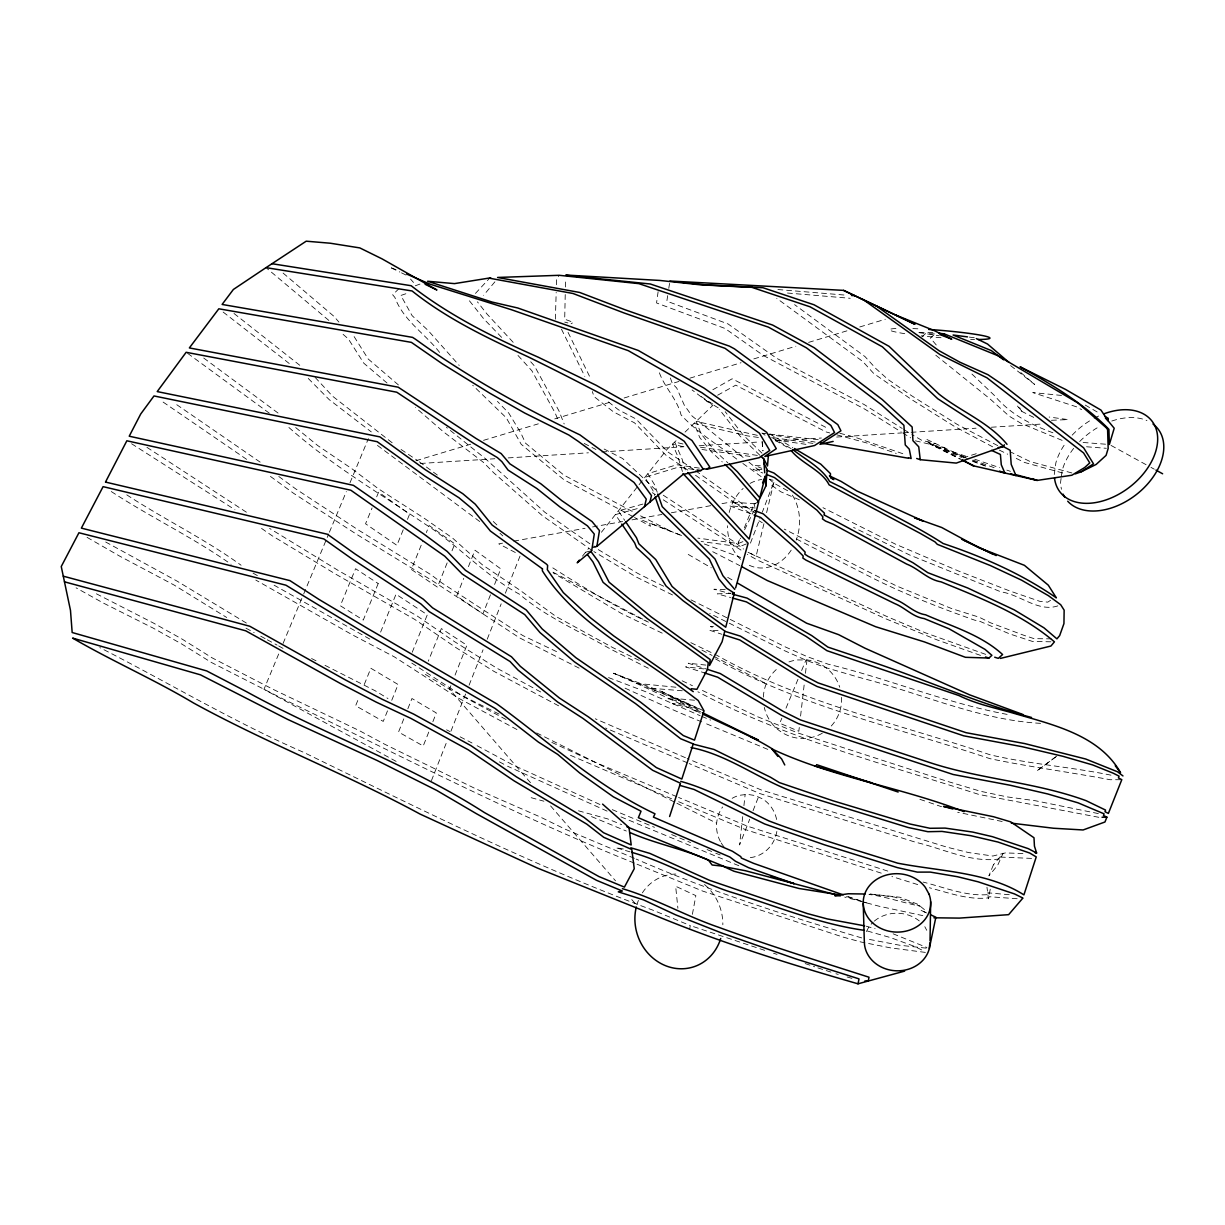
<?xml version="1.0" encoding="UTF-8"?>
<svg xmlns="http://www.w3.org/2000/svg" width="1225" height="1225" viewBox="0 0 1225 1225"><rect width="100%" height="100%" fill="white"/><g stroke="black" fill="none" stroke-linecap="round" stroke-linejoin="round"><path stroke-width="0.75" stroke-dasharray="5 3.75" d="M565.23 294.551L564.694 319.174L573.346 322.389L571.11 323.752M565.383 286.987L565.552 279.407M555.369 319.158L556.181 292.392M556.41 284.751L556.594 279.009L559.212 275.303M742.702 816.631L739.578 844.974L749.7 819.219M743.927 805.637L745.137 794.627M799.282 727.466L798.838 731.264L779.743 723.24L781.826 718.218M800.583 716.074L804.442 682.386M805.468 673.291L806.999 659.969M1061.095 478.454L1060.605 482.114A57.851 38.71 -37.5 0 0 1061.478 489.28M1061.34 476.617L1062.167 470.507A57.851 38.71 -37.5 0 1 1073.697 448.319M1054.266 474.504L1055.858 462.866A58.065 38.664 -37.6 0 1 1065.321 443.496M658.116 291.703L656.554 302.958L725.001 328.453L763.451 355.541L865.095 409.303L901.156 431.935M667.671 295.654L666.844 301.151L728.033 323.936L776.482 358.19L864.146 404.526L902.182 428.459M668.789 288.334L669.631 282.837M689.553 929.576L690.288 925.579L653.201 910.282C532.982 865.922 418.521 808.224 303.509 752.288C233.363 721.755 167.84 682.325 99.822 647.612M692.385 914.34L695.861 895.628L675.649 886.257L677.9 908.292M990.244 889.228L988.437 898.844L986.967 887.252M763.925 523.703L756.07 556.288L747.158 551.725M766.605 512.617L774.169 481.226L762.302 512.188M750.45 543.134L760.327 517.348M753.053 810.674L758.428 797.031M431.445 780.631L446.788 741.737M450.968 731.126L465.607 694.008M469.098 685.173L483.048 649.801M487.228 639.205L501.178 603.848M505.358 593.237L520.013 556.104M428.75 732.091L423.222 745.994L398.538 732.029L404.173 717.911M432.884 721.663L436.33 712.965L411.952 698.51L407.711 709.091M450.861 685.678L449.468 689.2L530.609 782.852M455.042 675.128L466.893 645.238L441.352 628.578L428.291 661.209M490.475 594.814L482.926 613.878L456.695 595.993L463.724 578.384M494.594 584.432L500.765 568.844L474.978 550.224L467.95 567.833M387.498 710.852L383.257 721.403L355.633 705.753L359.093 697.224M391.74 700.317L398.094 684.499L370.853 668.253L363.947 685.296M447.14 562.903L437.402 587.127L411.355 569.457L422.763 541.343M452.01 550.806L454.797 543.885L429.179 525.525L426.331 532.553M412.228 652.267L427.311 614.751L396.012 594.232L380.47 632.452M739.471 539.812L738.093 543.226L740.528 538.188M744.325 527.853L754.018 503.965L757.142 502.556M403.224 529.782L396.885 545.339L365.54 523.779L372.078 507.946M407.466 519.415L409.579 514.24L378.617 492.113L376.442 497.396M278.672 654.028L263.972 689.338L396.272 761.46M283.082 643.431L302.927 595.763M303.678 594.003L328.667 533.978M329.403 532.217L346.323 491.608M349.998 482.788L368.373 438.642M786.006 708.173L798.026 679.201M801.625 670.55L806.004 659.969M744.601 529.797L753.574 511.33M494.9 281.827L483.584 295.302M582.457 556.181L588.612 548.417M601.414 532.263L637.949 486.126M639.098 484.671L667.058 449.376L677.287 439.53M475.453 293.403L489.571 278.228M399.028 288.579L392.674 294.781L394.863 297.384C403.454 320.782 425.014 333.43 439.622 352.463M685.051 432.088L712.613 405.582L692.079 389.948M921.889 336.906L925.503 333.644L936.099 333.92M933.879 334.946L930.388 338.054L938.488 347.609M1056.762 756.116L1036.595 771.153L1058.293 754.968M1050.56 600.327L1047.743 602.133L1039.826 601.337L1009.446 590.848L958.884 571.172L895.628 544.237L822.986 507.701M712.858 389.734L732.167 378.785L827.579 428.26M717.651 395.216L735.72 385.155L826.048 431.92L829.708 432.915M1057.803 605.885C1038.356 612.469 1020.103 594.569 1000.947 591.859L909.777 555.048L853.595 527.439M742.917 541.634L738.216 543.532L697.852 538.112M746.393 543.915L739.456 546.702L701.129 541.496M415.29 285.792L420.573 283.848M963.126 457.844L978.79 452.898M415.964 460.707L470.752 444.2M483.538 440.342L538.326 423.835M554.772 418.889L609.56 402.367M624.168 397.972L678.956 381.45M689.92 378.158L741.048 362.738M753.834 358.894L795.837 346.231M808.623 342.387L846.98 330.827M859.766 326.968L885.323 319.266M642.895 504.072L618.334 510.886L624.735 520.38M637.214 508.635L615.379 514.622L620.738 522.493M585.627 552.184L590.174 551.097M405.858 293.755L400.835 295.455L412.105 315.667L427.801 330.137L459.207 365.417M502.526 543.165L498.774 543.839L517.394 553.577M513.78 541.144L585.06 528.297M592.563 526.949L622.576 521.544M631.962 519.859L661.975 514.454M671.346 512.77L710.745 505.665M722 503.643L733.254 501.622M870.684 894.112L868.923 894.418C886.349 896.777 902.947 902.856 920.052 906.102L894.495 897.052L870.684 894.112L899.931 897.251L917.801 904.264L926.942 911.66M420.374 463.479L494.839 458.747M508.207 457.905L588.413 452.806M601.781 451.964L683.887 446.742M699.169 445.778L760.266 441.903M775.548 440.923L821.378 438.014M836.66 437.049L901.585 432.93M903.483 432.808L909.21 432.44M911.124 432.318L976.049 428.199M991.331 427.234L1040.974 424.08M730.942 593.206L717.314 593.88L730.575 597.509M1051.448 420.298L1068.016 419.593L1049.182 417.036M713.455 626.48L710.454 626.587L715.859 628.364M1120.569 779.712L1110.11 779.728C1069.762 772.087 1029.873 767.018 989.815 758.627C897.404 727.528 800.614 706.733 714.879 658.56M1051.479 638.868L1034.038 638.638L1024.284 635.453L990.259 622.698L979.143 617.186L951.84 608.657L896.424 585.918L784.26 529.108M1050.928 641.808L1032.507 641.456L1009.691 633.922L979.234 621.075L974.656 620.156C940.08 607.968 905.734 594.538 872.889 578.185L794.596 538.097M919.133 332.419L933.159 332.679M1031.588 858.403L999.677 857.041L1000.626 858.756C971.854 863.457 943.663 848.772 916.116 842.402L759.791 793.54L689.185 763.558M1022.936 853.519L1005.357 852.922L992.878 856.03L968.562 852.554L946.956 847.164L761.2 789.941L687.164 758.459M725.2 589.516L713.899 589.24L730.513 593.635M760.281 465.76L754.876 465.607L761.797 468.317M761.843 469.451L752.916 469.19L762.869 473.049M1009.293 894.709L987.733 892.811L989.264 894.495C966.678 896.792 944.689 887.405 923.068 882.077M1040.576 723.347C978.974 719.948 921.69 693.58 862.645 678.374L825.328 667.518L805.928 660.153L784.214 650.552L709.75 613.48M1017.163 898.737L989.371 896.731L988.621 897.848C968.562 900.268 948.625 892.734 929.377 887.757M718.049 630.615L709.627 630.247L721.785 634.244M1105.547 444.2L1080.971 442.317M1086.544 446.773L1106.343 448.304M682.294 690.778L649.357 688.128L678.635 699.291L668.161 698.786L678.696 701.374L700.608 711.832M777.906 289.544L846.291 295.194M787.476 293.035L850.211 298.288M694.544 700.225L674.209 698.48L690.165 704.574L672.295 703.64L690.18 708.05L701.665 713.517M926.253 948.15L899.625 945.225L867.269 939.008M925.38 952.407L890.514 947.874L860.945 941.994L842.938 937.048L702.859 891.142L636.051 863.809M704.007 710.913L662.174 691.757L613.664 673.26L636.25 683.305L676.062 687.24M1061.539 395.445L1032.813 392.582L1076.652 406.868L1081.629 409.655M755.258 503.797L731.983 502.127L752.793 509.937M818.269 439.729L762.547 433.298L815.161 442.072M755.197 507.977L729.533 505.803L752.456 514.408M705.86 665.083L688.266 663.215L707.943 669.524M704.023 668.927L685.648 666.859L704.452 672.893M1098.794 817.305L979.066 794.504C884.22 763.742 786.435 738.951 697.882 691.773M969.312 337.105L974.717 337.794M623.341 848.986L615.899 847.715L629.987 851.834M812.925 443.373L768.519 436.973M805.928 444.338L775.088 439.913M757.356 455.409L698.143 446.865M701.94 449.483L749.93 456.389M757.341 435.35L696.183 421.385L701.175 433.987L714.328 450.233L727.864 462.866M758.428 437.478L747.327 435.87L694.085 423.391L699.735 437.539L711.373 451.826L722.26 461.947M1007.118 714.389C946.159 703.119 888.477 678.711 828.284 664.226L807.367 656.707L785.638 647.076L690.762 599.745M699.322 468.118L676.812 464.734L647.811 473.677L654.732 485.023L657.228 492.251M693.35 469.42L678.359 467.154L644.871 477.382L652.879 490.383L654.625 495.39M919.01 332.633L939.162 335.772M1110.968 775.165C1070.558 766.896 1030.286 764.155 990.229 754.83C898.262 723.607 801.701 703.288 716.395 655.053M1098.35 813.584L1035.385 800.752L1007.149 796.893L980.658 791.304L946.711 781.152L798.088 733.025L757.708 716.778L699.322 688.986M1002.173 821.5L957.674 812.252M922.808 915.626L878.983 906.194L844.714 897.083M682.983 444.001L674.715 442.026L682.187 459.329L685.342 469.91M683.06 446.681L672.494 444.154L677.869 456.481L683.045 473.585M564.756 322.114L567.925 322.941M1071.86 472.957L1030.164 461.565L1011.36 452.331M839.814 433.237L856.413 437.738L904.326 454.215M837.027 434.89L866.305 442.837L896.241 453.449M861.68 937.906C785.286 915.397 709.198 891.019 636.158 859.077M1062.657 472.988L1024.467 462.438L1014.407 457.492M531.175 797.689L543.915 801.211M578.491 810.812L607.615 818.882L621.657 824.639M917.724 884.588L891.923 876.533M866.274 926.207L875.109 928.703M867.453 931.031L890.315 937.538L914.463 946.374L923.543 950.845M847.118 976.968L852.432 978.515M835.94 973.737L838.237 974.396M985.681 654.364L925.396 632.82L887.329 616.711L747.327 551.97M980.49 655.39L936.803 639.802L885.185 618.548L757.953 560.346L747.342 554.42M887.803 871.082L747.02 826.033L678.558 797.429M846.536 896.532L866.351 902.84L846.797 896.118M881.25 873.134L745.596 829.662L676.552 800.859M817.887 967.903L833.306 972.864M764.676 950.34L690.288 925.579M773.511 953.218L777.033 954.367M919.914 799.343L927.172 801.778M965.759 456.19L930.035 444.062L926.682 439.407L967.306 458.563M974.687 459.207L999.692 467.69M1006.843 470.124L1010.411 471.334M915.427 440.832L943.204 447.401L945.409 448.243L942.638 449.743L944.031 451.06L961.931 457.522M805.177 963.57L814.717 966.816M928.963 802.39L941.52 806.693M965.79 457.446L933.542 445.823L932.7 444.553L935.211 443.435L921.966 440.433L911.905 434.538M972.956 460.033L996.231 468.44M972.665 461.396L988.774 467.215M704.314 543.977L740.681 557.452M893.132 933.817L926.912 947.507M608.565 677.593L645.299 691.574L700.087 715.691M625.072 688.159C650.444 699.735 675.878 711.557 701.91 721.923M738.798 865.707L619.467 816.279M681.544 535.509L649.434 522.937L650.49 526.245L634.535 517.486M642.558 520.334L680.487 535.141M715.752 853.228L720.193 854.943M965.3 457.966L930.035 444.062L960.492 459.298M972.359 460.738L988.238 467.001M767.769 749.378L703.64 722.643M1052.918 432.777C1030.975 424.708 1010.12 414.127 994.685 395.736L970.935 373.089M1062.136 440.372L1021.175 423.421L1009.201 416.163L990.305 399.151L934.583 354.239M391.418 267.862L396.487 269.913M591.491 816.585L626.327 831.04M613.664 673.26L700.501 709.443M634.397 858.342L565.537 829.34L539.934 816.83L475.07 788.487L384.65 744.218L359.614 730.774L272.899 689.246L212.185 657.886L182.28 639.205L153.692 623.188L94.539 592.854M634.32 863.089C514.362 814.947 399.672 755.289 283.404 699.138L211.466 662.495L181.805 644.044L153.232 628.134L103.237 602.991L76.088 587.832M701.833 716.426L710.638 720.101M676.812 796.694L591.384 760.694L550.408 741.768M599.944 804.488L513.336 765.166L475.331 744.769M612.27 809.648L654.487 827.334M607.11 811.118L507.563 766.222M671.545 798.761L567.252 753.942M707.07 849.568L712.292 851.758M687.424 762.823L605.518 728.002M671.668 834.592L690.563 842.57M685.418 757.708L595.289 718.799M787.69 490.766L773.511 482.926L769.315 479.097M799.389 499.815L780.815 491.776L768.978 483.446M925.671 912.502L920.572 910.144L926.575 912.916M636.25 683.305L700.332 713.226M639.22 660.382L612.714 647.566L556.181 616.604L519.477 589.883L482.282 564.74L452.592 538.081L424.6 518.497L378.265 488.698L352.08 468.869L317.78 445.594L295.669 427.556M682.157 680.809L692.462 685.724M391.418 267.984L399.84 272.057M401.524 272.869L406.577 275.319M648.408 622.147C614.2 606.36 582.043 586.515 550.331 566.302M690.839 642.666L714.68 654.211M662.22 633.157L621.458 613.495L553.348 572.994M648.331 668.237L610.402 649.005C579.685 631.227 546.718 617.584 519.553 594.263C484.671 575.352 458.472 545.324 425.259 524.193C378.418 492.618 328.958 463.479 286.849 425.657M997.686 445.609L957.184 424.386L911.354 395.568L887.88 379.352L875.89 368.587L865.034 356.628L794.581 304.642M992.618 446.803L954.413 426.392L912.089 399.871L873.915 373.686L862.783 361.498L776.727 298.349M999.324 450.096L1007.716 454.215M672.525 594.952L636.28 577.036L593.865 551.572M662.174 691.757L701.205 711.174M663.659 586.224L637.75 573.392L598.152 549.52L593.957 545.937M499.05 714.068L449.468 689.2L423.483 673.245M536.673 732.933L675.205 802.406M676.904 803.263L716.242 822.986M516.95 729.549L457.568 697.653L394.266 656.814L352.065 634.673L255.826 580.083M1033.701 417.388L1021.987 411.478L1017.424 406.042M579.103 668.13L519.507 637.827L431.858 580.405L356.444 534.192L293.556 493.277L268.443 474.963M506.093 719.534L463.969 696.948L408.92 661.224M556.563 651.623L522.707 635.484L441.934 582.993L431.2 574.847L358.435 530.058L295.761 488.943L277.861 475.805M311.563 658.529L316.601 661.087M325.008 665.343L375.462 690.915L387.973 698.556M640.568 515.847L671.713 531.711M584.157 443.435L595.962 449.498M604.139 449.039L622.606 458.517L656.906 491.026M712.72 551.709L739.854 565.659M446.574 729.809L449.958 731.555M460.141 736.837L472.023 742.993M927.968 442.103L960.323 458.946M558.615 705.814L493.966 671.377L456.68 648.086L414.846 619.482L335.328 573.928L272.011 535.692L259.777 527.179M552.95 572.182L646.065 620.891M701.94 650.123L712.093 655.436M713.777 656.324L766.268 683.78M369.766 639.067L274.124 585.198M499.417 761.873L505.94 765.349M632.177 511.346L563.745 475.009L525.525 443.174L520.947 433.191L508.804 413.162L497.427 401.387M589.883 543.778L544.895 512.295L484.978 458.334L446.405 427.311M540.684 691.957L496.538 668.008L454 641.303L416.883 615.777L337.518 570.038L269.592 528.388M245.98 628.18L254.172 632.636M260.726 636.204L265.641 638.883M267.28 639.772L277.11 645.116M712.827 404.097L699.552 395.522M718.202 407.848L705.585 400.238M246.363 623.05L177.074 581.125L105.702 542.017M278.657 645.958L283.281 648.515M1111.014 445.41L1149.31 466.465M1150.979 467.368L1154.302 469.206M632.927 516.582L563.99 479.787L521.192 444.277L506.277 417.802L472.728 385.293M87.052 537.346L119.438 555.997L174.134 585.075L226.702 617.492M253.024 573.101L257.893 575.888M1085.243 405.077L1100.035 413.606M771.75 437.447L791.09 448.595M775.333 440.403L786.925 447.079M688.236 554.42L711.25 567.803M727.696 577.358L734.28 581.171M769.805 433.941L792.82 447.584M759.01 520.793L762.287 522.738M111.261 491.531C150.399 517.18 192.876 537.346 231.142 564.327M592.272 550.607L542.415 515.725L493.828 472.881L483.37 462.315L443.128 431.567L415.581 407.588M126.757 494.839C164.211 519.415 204.789 538.893 241.095 565.246M903.805 429.47L910.282 433.528M902.748 432.915L910.665 437.861M131.58 443.741L234.924 509.722M146.923 447.355L246.975 512.571M652.358 492.664L655.482 494.716M663.292 499.831L742.871 551.311M246.623 459.344L160.261 400.116M663.246 495.191L734.495 541.986L743.544 549.045M260.159 462.131L174.44 403.102M401.08 449.483L417.832 460.722M687.807 470.094L666.17 455.455L634.55 422.87L613.434 411.83L594.064 396.594L592.318 391.556M695.54 475.315L751.293 514.224M694.008 469.68L667.548 451.734L635.882 418.904L618.349 409.717L605.64 399.687M695.57 470.737L755.304 513.076M761.904 433.022L765.058 435.181M278.044 413.039L203.718 358.052M187.624 353.336L269.99 413.667M736.761 459.099C717.942 444.874 696.918 432.379 681.054 414.877C676.721 397.696 663.169 386.457 658.468 369.889M742.855 463.479L762.685 477.704M308.241 378.448L329.158 399.595L371.282 431.889M419.333 461.825L437.325 475.024M377.453 445.41L479.695 521.528M223.149 312.053L290.126 364.192M233.99 313.462L300.447 365.816M1010.579 365.601L1034.635 384.436L1020.364 372.186M392.168 442.761L332.434 396.088L314.626 376.825M743.131 457.461L692.11 416.041L684.331 405.23L676.751 388.095L672.311 383.41L669.968 376.887M748.965 462.192L762.072 472.835M328.836 320.414L266.499 268.045M283.097 273.068L333.95 316.341L338.942 322.114M387.008 382.996L363.856 363.258L348.405 339.003L341.285 332.771M398.401 384.926L368.189 358.986L353.03 334.869M500.014 533.273L502.755 535.876M493.262 521.482L497.335 525.372M759.806 455.21L740.145 436.222L719.351 409.349M761.965 453.158L742.932 434.722L725.215 411.692M501.607 337.365L483.691 318.76L469.037 300.309M517.991 355.449L531.864 370.746L555.247 413.177L558.784 421.905M513.168 342.311L487.06 314.09L477.398 301.825M530.701 361.788L534.468 365.969L559.013 410.987L564.174 423.957M410.543 279.086L413.499 282.454M550.592 805.912L615.517 880.821M631.748 899.563L636.74 905.321A47.775 43.549 71.6 0 1 638.424 900.421M1018.832 407.328L1021.987 411.462L1020.486 408.124M924.814 926.697L926.743 930.296M561.479 329.188L584.815 376.381M568.063 332.373L591.032 379.367M754.018 503.965L754.799 506.629M762.18 441.612L763.007 450.8M762.103 441.674L762.884 450.892M822.297 733.208A39.506 39.078 66.1 0 1 764.293 707.422M763.359 697.147A39.506 39.078 66.1 0 1 778.549 667.64M788.961 661.929A39.506 39.078 66.1 0 1 797.23 659.938L807.428 659.969A39.506 39.078 66.1 0 1 839.737 687.24M841.575 697.362A39.506 39.078 66.1 0 1 830.366 726.946M724.097 847.011A31.743 30.38 89 0 1 721.219 842.984M720.407 841.56A31.743 30.38 89 0 1 722.628 806.969M732.167 798.317A31.743 30.38 89 0 1 739.548 795.285L747.418 794.351L755.243 795.576L762.501 798.884A31.743 30.38 89 0 1 776.972 821.546M776.849 831.453A31.743 30.38 89 0 1 749.792 857.684M769.331 479.511A44.498 35.877 -82.7 0 1 773.036 480.246M792.345 495.099A44.498 35.877 -82.7 0 1 796.189 540.148M791.197 550.147A44.498 35.877 -82.7 0 1 746.04 563.546M740.574 559.335A44.498 35.877 -82.7 0 1 727.482 525.755M729.197 512.463A44.498 35.877 -82.7 0 1 743.146 488.438M750.113 483.4A44.498 35.877 -82.7 0 1 761.812 479.48M642.359 892.872A47.775 43.549 71.6 0 1 678.252 874.099M704.497 884.527A47.775 43.549 71.6 0 1 722.842 924.752M974.549 339.463A50.332 3.66 4.8 0 1 970.629 339.386M941.045 337.717A50.332 3.66 4.8 0 1 921.277 335.818M904.739 333.659A50.332 3.66 4.8 0 1 898.277 328.422M912.855 328.591A50.332 3.66 4.8 0 1 921.368 328.989M866.442 931.567A32.876 28.788 2.7 0 1 873.149 922.149M874.344 921.093A32.876 28.788 2.7 0 1 919.286 920.94M1079.669 441.521A57.851 38.71 -37.5 0 1 1097.11 427.862M1111.81 421.032A57.851 38.71 -37.5 0 1 1146.937 420.558M1072.181 435.135A58.065 38.664 -37.6 0 1 1090.939 420.083M1094.139 418.276A58.065 38.664 -37.6 0 1 1100.724 415.122M993.398 864.85L988.881 875.89L997.717 865.202L1003.153 853.136L993.398 864.85M378.203 583.544L363.274 620.08L340.32 605.747L355.572 568.722L378.203 583.544"/><path stroke-width="1.5" d="M930.035 940.923L930.663 901.738M824.241 514.975L824.394 513.076L817.305 506.599L773.94 473.034L767.003 470.339M768.412 454.95L767.508 465.959L763.497 458.272M863.227 903.529L864.36 942.607A32.876 28.788 2.7 0 0 894.281 970.675A32.876 28.788 2.7 0 0 929.346 948.41L929.852 942.791M593.558 547.207L596.866 546.396L599.469 530.609L592.058 521.559L561.831 500.657L540.945 483.86L509.876 463.846L501.147 453.587L476.02 438.458L398.186 387.192L189.354 347.931L218.831 308.792L411.386 342.372L442.393 363.856L489.954 393.286L524.652 413.009L568.936 435.074L578.093 441.26L634.014 482.436L646.279 499.157L644.503 506.629M929.346 948.41L935.869 917.203L930.77 914.861M1022.798 898.002L1014.499 893.928L978.086 881.801L957.582 876.732L930.296 872.093L917.326 872.123L897.374 867.606L824.532 844.837L764.691 823.981L694.07 789.467L679.676 785.347M858.021 983.813L859.016 978.943L857.959 978.53L795.484 958.792L721.586 932.975L675.695 914.861L643.431 899.839L618.288 891.846L622.346 891.004L596.575 880.331L476.479 813.737L436.667 790.385L376.917 760.403L287.584 719.366L200.471 674.837L72.597 638.087C112.149 661.132 154.182 679.492 193.473 702.951C267.249 743.452 346.032 773.924 420.037 814.058L537.438 868.066L652.343 914.279C719.106 942.117 788.64 963.891 858.021 983.813L904.632 971.119M649.908 502.127L651.486 495.65L638.73 478.041L579.915 434.875C522.677 407.404 466.939 376.519 415.443 339.218L412.58 337.38L222.108 304.443L233.378 289.467L265.243 268.153M655.222 497.044L659.907 510.396L709.306 559.059L718.861 578.966L726.532 588.168L734.28 593.176L725.736 627.231L686.505 598.964L672.081 586.453L655.773 559.549L638.899 543.823L636.479 537.775L625.807 521.957M757.923 502.373L765.839 486.049L765.273 476.234L759.76 497.718L737.343 471.717L729.212 464.122M735.612 587.893L748.123 543.226L683.045 473.585M669.6 816.508L680.457 783.25L652.634 770.28L582.87 718.34L557.743 702.093L518.098 670.136L509.998 661.469L429.179 611.612L420.956 603.986L351.575 558.6L323.813 538.923L103.099 486.647L81.371 528.128L289.927 580.619L318.913 599.377L367.607 628.41L496.676 703.793C548.601 741.615 596.407 786.19 654.992 813.798L653.43 817.121L732.428 851.252L740.788 856.627L741.355 858.036L753.39 863.273L843.244 894.893M704.452 672.893L717.728 677.226L781.121 715.109L798.394 723.623L953.142 774.491L1009.982 785.21L1047.574 793.923L1078.061 802.834L1104.047 813.829L1103.511 815.498L1106.879 817.167L1104.965 821.99L1083.084 829.968L1053.5 828.238L1011.299 823.139M762.578 482.88L765.273 476.234M105.503 482.053L126.849 440.786L350.84 490.23L444.767 556.196L462.192 574.004L524.729 614.598L539.995 632.59L574.326 661.745L635.499 703.579L680.656 738.752L693.273 743.912L681.82 779.054L656.37 767.6L588.306 716.809L559.412 698.02L520.319 666.323L511.468 656.768L432.517 607.814L423.345 599.209L355.204 554.067L327.458 534.268L105.58 482.099M565.72 275.257L650.322 284.001L772.623 325.054L814.257 347.762L882.23 399.518L912.135 426.989L912.947 440.678L918.735 446.803L920.235 459.681L956.25 463.096L1003.581 446.344L980.413 426.377L937.814 398.783L882.383 346.828L809.985 306.786L751.874 287.354L700.133 284.797L659.678 280.433L566.21 275.058M1004.393 444.798L1003.244 446.528L1010.196 450.295L1011.207 464.367L1015.938 475.56L1010.564 473.616M579.303 560.162L577.205 562.826L591.69 550.729L594.278 534.085L587.449 525.847L559.779 506.828L536.872 488.53L508.069 470.094L501.882 461.672L497.335 457.583L473.371 443.22L396.778 392.214L186.139 352.295L157.213 391.587L379.934 436.896L425.412 469.788L462.79 493.706L475.269 504.195L492.113 525.05L546.427 564.097L547.652 565.414L547.33 569.671L563.316 592.594L590.435 617.752L613.694 635.897L693.273 691.666M1022.691 898.308L1008.634 914.662L959.359 918.107L933.894 917.785M741.554 566.532L767.34 580.558L875.615 626.71L924.431 641.915L965.423 657.304L988.912 658.055L991.898 655.329L985.084 649.418L949.099 628.808L924.171 618.564C912.656 616.925 905.153 607.707 894.679 603.558L806.096 560.192L802.896 558.064L803.171 555.982L795.423 548.233L760.756 517.517L754.125 515.036M596.866 546.396L683.014 474.473L700.853 470.553L703.089 468.93L684.239 441.276L679.37 437.983C630.171 408.43 579.257 381.97 527.807 356.674C487.55 338.131 446.911 318.791 412.09 290.968L266.024 267.647L306.204 241.187L330.306 243.224L359.813 247.909L382.062 258.873L436.912 289.973L425.121 284.277M703.073 468.67L706.825 469.236L709.826 467.062L691.926 440.449L681.636 433.451L596.1 385.262L538.479 357.302C493.92 337.656 449.697 315.79 411.156 285.716L271.996 263.712M1075.305 473.891L1081.262 471.778L1093.496 463.816L1083.65 447.845L1002.953 384.895L987.947 374.697L959.956 362.233L939.085 350.733L876.089 305.821L854.529 295.562L843.566 290.371L669.907 281.015L706.029 284.92L762.961 287.722L814.058 304.795L889.059 346.338L938.871 394.006C960.967 411.631 988.667 422.104 1007.027 444.338M489.571 278.228L572.978 293.479L623.984 312.942L725.032 348.329L830.872 425.412L834.547 432.563L814.564 445.517L764.829 456.466L776.282 448.687L766.697 432.348L704.145 388.187L638.302 350.472L517.731 307.98L492.083 302.054L427.617 281.26L454.49 283.618L490.674 277.815M1081.262 471.778L1096.145 464.443L1106.083 455.378L1108.166 448.457L1107.599 429.608L1106.129 427.647L1078.061 403.056L998.099 355.801L944.322 333.904L938.672 333.185M1002.494 446.834L998.115 447.538M1000.381 658.422L1050.928 646.034L1054.434 641.839C1021.711 613.893 980.459 598.03 941.091 581.86C927.662 579.655 919.026 568.875 906.592 564.036L833.306 524.3L825.482 521.038L822.465 518.879L822.894 516.843L817.014 510.228L774.476 477.566L766.176 474.351M706.825 469.236L759.163 457.721L769.713 450.494L759.393 433.145L701.894 392.72L628.272 350.656L511.744 309.833L430.021 284.154L406.608 274.048M833.138 441.429L819.954 444.338L840.932 430.802L837.823 424.646L734.479 348.865L729.457 346.17L625.516 309.94L579.716 292.469L497.58 277.462L559.212 275.303L638.853 283.633L768.381 327.136L806.479 347.869L881.51 404.801L903.897 425.274L905.26 444.951L909.272 449.146L911.155 458.563L908.506 457.66M1122.973 775.93L1117.46 771.75L1085.687 759.01L1024.912 743.621L966.02 732.673L818.07 682.892L805.315 676.185L740.451 636.158L724.848 631.319M941.198 333.981L944.322 333.904M1102.025 817.243L1106.879 817.167M864.865 980.965L868.28 980.934L869.015 977.228C818.514 961.074 768.044 945.287 718.187 927.126C685.602 915.933 655.467 898.507 622.407 888.661M851.574 295.531L854.529 295.562M865.095 894.02L848.312 893.76L834.776 895.674L840.381 895.858M734.74 589.393L722.903 575.735L715.002 558.998L662.235 506.691L657.856 494.058M732.611 593.114L734.28 593.176M1035.186 852.876L1036.61 853.013L1034.436 846.123L1033.992 837.747L1010.732 821.883L993.597 816.753L943.495 806.418L952.713 808.959M691.222 688.741L696.903 689.308L707.483 669.34L708.234 662.495L647.535 618.732L603.083 582.319L592.946 561.907L587.709 554.956M967.505 336.875L953.081 335.022L991.27 350.564L1003.643 359.828M697.102 469.987L700.853 470.553M820.811 443.006L908.138 458.196M840.687 895.092L799.022 888.493L734.005 871.251L722.903 866.182L712.138 865.003L708.356 860.072C682.953 848.787 655.452 843.826 629.818 832.479M864.59 925.84L827.243 918.903L807.397 913.59L709.428 880.285L649.924 853.427L630.798 847.792M863.931 930.28C817.504 923.635 774.43 905.336 729.778 891.785C696.244 880.714 665.772 861.971 631.717 852.355M693.427 744.172L713.976 749.47L770.479 777.217L779.345 782.591L832.786 800.721L910.206 824.058L930.005 828.284L945.118 828.1L972.573 832.051L992.434 836.675L1028.234 848.634L1036.61 853.013M691.007 747.541C729.748 755.151 761.23 781.213 798.195 793.57L908.016 827.457L927.892 831.714L941.964 831.408L970.675 835.664L997.946 842.034L1029.766 853.059L1036.243 856.918L1023.916 894.878C988.024 871.94 939.483 871.312 897.588 863.15C854.545 849.568 811.134 836.966 768.902 820.918C740.007 807.061 711.863 789.865 680.732 781.382M732.366 594.125L747.051 598.106L811.716 635.591L827.932 647.122L871.251 661.622C925.151 679.446 976.8 703.012 1031.542 717.467M835.695 894.694L745.321 870.699L725.322 866.933L626.909 826.798M1015.418 474.55L1037.207 480.414L1071.844 475.239L1084.63 467.567L1089.76 462.928L1083.574 452.944L986.967 377.805L940.004 354.607L863.87 300.018L843.566 290.371M63.287 576.179L249.793 626.251L345.511 679.982L381.97 699.169L413.652 714.098L471.028 745.703L516.491 776.91L584.019 817.397L603.542 832.724L631.212 844.99L628.992 827.503L602.593 804.121M64.481 581.829L245.75 630.814L340.274 683.428L376.305 702.17L410.942 718.417L468.256 749.838L514.041 780.83L586.836 824.165L603.695 837.287L631.794 849.476L634.244 868.709L624.413 887.13L598.872 876.533L484.396 812.543C409.334 764.385 324.702 734.709 246.792 691.819L206.688 670.933L72.168 632.513L70.483 610.372L61.25 566.532L78.936 532.753L285.93 585.198L364.836 633.141L495.206 708.509L538.357 742.059L557.773 754.432L579.701 772.99L613.357 796.832L641.027 811.226L638.347 817.703L729.824 857.01L735.521 861.282L748.597 867.683L794.198 883.684L780.065 879.183M941.091 334.41L944.016 335.206M732.336 597.999L746.393 601.888L806.111 636.418L826.952 650.689L958.945 695.555C976.356 704.115 994.363 707.728 1012.662 712.965C1051.525 724.419 1099.07 734.556 1120.538 772.684L1115.255 765.747M991.607 450.417L1000.412 454.46L1001.284 464.765L1004.868 473.018L999.508 471.089M703.318 714.298C726.624 725.981 752.15 736.011 773.741 749.792C834.363 777.783 902.013 787.461 963.998 811.639M814.778 765.916L871.542 782.729M994.7 657.212L998.314 658.361L1002.586 654.533C981.103 634.795 951.871 626.419 925.625 614.812C914.248 613.067 906.638 604.201 896.348 599.867L808.025 556.288L804.84 554.159L805.131 552.092L797.582 544.436L763.206 513.842L754.539 510.58M985.543 656.983L988.912 658.055M771.214 876.365L776.528 878.049M707.943 669.524L720.223 673.536L783.403 711.48L800.369 719.917L929.484 762.486C980.459 779.314 1035.293 782.009 1086.054 800.66L1105.547 810.062L1105.011 811.731L1108.38 813.415L1121.794 779.667L1118.456 777.952L1119.068 776.16L1113.295 773.22L1092.669 764.936L1062.779 756.269L1022.171 746.699L963.677 735.812L817.075 686.49L803.401 679.416L739.793 639.986L723.516 634.81M816.57 764.645L898.155 792.039M1031.848 478.608L1037.207 480.414L973.661 465.883L962.146 460.125M916.698 458.472L920.235 459.681M939.973 334.639L951.779 339.157L934.277 330.627L895.705 315.07L861.144 298.686M1022.936 714.497L969.649 694.851L865.034 648.224L838.635 634.657L806.632 623.219L737.557 583.085M751.078 737.037L758.367 740.084L702.308 712.644M992.694 554.037L963.371 540.041M876.089 305.821L914.968 324.303L895.705 315.07M829.417 475.867L840.963 481.333L856.857 490.98L923.328 521.13L914.631 517.838L941.719 527.5L978.821 547.652L1024.406 565.322L1048.294 585.167L1056.363 597.892C1021.956 573.989 982.772 556.763 943.158 543.517C911.201 522.845 875.385 507.043 842.279 487.718L829.616 481.517C822.312 468.302 804.718 458.931 792.697 449.529M961.656 539.199L996.185 555.568M976.325 338.575L987.534 344.026L1008.941 362.386M971.226 464.642L973.661 465.883L961.993 459.804M830.611 477.827L833.827 479.587L830.336 477.015L830.489 473.646L820.765 464.153L794.458 448.549M1155.971 470.124L1162.632 473.784M1104.95 416.439L1108.242 418.337L1108.028 420.742L1114.214 428.245L1109.345 444.491L1108.916 429.347C1083.712 403.377 1051.739 384.528 1020.103 366.811L1065.612 389.458L1100.984 410.099L1108.028 420.742L1105.425 418.154M824.287 515.021L913.023 562.765L927.815 572.688L967.612 587.954L1014.254 609.897L1043.991 627.843L1056.93 638.853L1059.656 635.607L1063.943 623.602L1064.142 610.157L1060.682 604.706L1048.386 595.656L1021.482 580.129L990.412 565.567L937.309 544.329L934.966 541.863L920.297 533.411L829.08 484.824C822.067 470.507 801.395 463.326 791.335 450.754M724.986 464.474L731.784 470.813L758.704 501.867L749.179 539.092L687.837 472.544M761.108 456.466L763.726 458.992L764.722 472.804M772.133 748.934L781.657 758.995L784.766 764.967M772.209 749.363L777.921 756.453M590.787 551.342L598.443 561.586L609.101 582.227L651.179 616.879L710.194 659.571L709.52 665.512L722.092 641.762L724.787 631.043L683.06 600.709L666.078 586.055L649.572 559.611L636.556 547.56L634.688 542.966L621.81 524.07M763.925 463.341L767.202 469.604L765.839 486.049L765.043 476.586M720.729 938.442A47.775 43.549 71.6 0 1 666.584 966.096A47.775 43.549 71.6 0 1 636.296 906.99M928.688 329.433A50.332 3.66 4.8 0 1 982.603 335.573A50.332 3.66 4.8 0 1 978.086 339.478M1153.031 424.064A57.851 38.71 -37.5 0 1 1141.088 490.567A57.851 38.71 -37.5 0 1 1067.71 501.209M1064.693 497.166A57.851 38.71 -37.5 0 1 1063.116 494.165M1104.031 413.805A58.065 38.664 -37.6 0 1 1157.594 436.513A58.065 38.664 -37.6 0 1 1109.927 498.468A58.065 38.664 -37.6 0 1 1054.511 478.148M542.476 568.89L542.353 570.804C574.157 620.799 629.129 649.235 675.542 683.336L698.235 700.547L704.007 710.913L694.498 740.145L683.32 735.567L640.568 702.17L575.964 657.764L542.139 628.9L526.199 609.928L465.454 570.299L447.156 551.403L424.08 534.207L353.413 485.345L129.222 436.207L140.707 414.019L153.998 395.951L377.193 441.704L424.983 476.127L458.946 497.748L472.314 508.896L490.368 531.022L542.476 568.89M929.071 894.219L925.304 887.313A33.749 29.201 2.2 0 0 868.372 887.114A33.749 29.201 2.2 0 0 892.795 931.842A33.749 29.201 2.2 0 0 929.071 894.219"/></g></svg>
